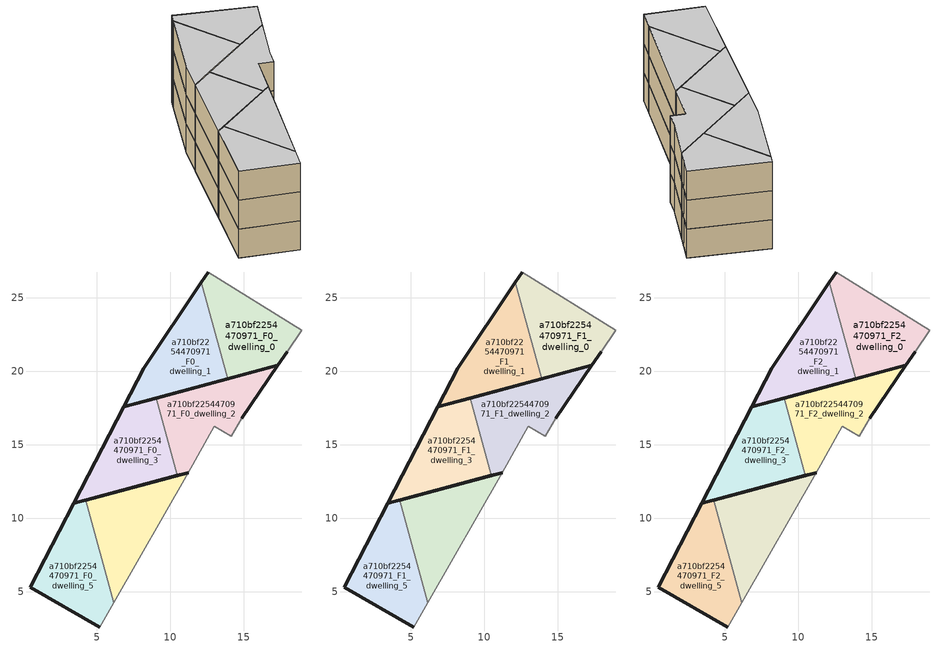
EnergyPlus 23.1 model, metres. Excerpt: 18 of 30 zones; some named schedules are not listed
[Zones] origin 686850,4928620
a710bf2254470971_F0_dwelling_0
 floor ground (EU_floor_Construction): 17.31,20.39 17.95,21.32 18.95,22.78 12.59,26.74 12.12,26.04 13.89,19.46 z0
 wall outside (EU_wall_Construction): 17.95,21.32 17.31,20.39 13.89,19.46 / 12.12,26.04 12.59,26.74 z0:3
 wall adiabatic (EU_wall_Construction): 12.59,26.74 18.95,22.78 17.95,21.32 z0:3
 wall to a710bf2254470971_F0_dwelling_1 (EU_wall_Construction): 13.89,19.46 12.12,26.04 z0:3
a710bf2254470971_F0_dwelling_1
 floor ground (EU_floor_Construction): 13.89,19.46 12.12,26.04 8.19,20.19 6.82,17.56 z0
 wall outside (EU_wall_Construction): 13.89,19.46 6.82,17.56 8.19,20.19 12.12,26.04 z0:3
a710bf2254470971_F0_dwelling_2
 floor ground (EU_floor_Construction): 14.16,15.55 14.87,16.78 17.31,20.39 9.04,18.16 10.45,12.9 11.2,13.1 12.99,16.23 z0
 wall outside (EU_wall_Construction): 11.2,13.1 10.45,12.9 / 9.04,18.16 17.31,20.39 14.87,16.78 z0:3
 wall to a710bf2254470971_F0_dwelling_3 (EU_wall_Construction): 10.45,12.9 9.04,18.16 z0:3
 wall adiabatic (EU_wall_Construction): 14.87,16.78 14.16,15.55 12.99,16.23 11.2,13.1 z0:3
a710bf2254470971_F0_dwelling_3
 floor ground (EU_floor_Construction): 10.45,12.9 9.04,18.16 6.82,17.56 3.42,11 z0
 wall outside (EU_wall_Construction): 10.45,12.9 3.42,11 6.82,17.56 9.04,18.16 z0:3
a710bf2254470971_F0_dwelling_4
 floor ground (EU_floor_Construction): 6.14,4.23 11.2,13.1 4.25,11.23 z0
 wall outside (EU_wall_Construction): 4.25,11.23 11.2,13.1 z0:3
 wall to a710bf2254470971_F0_dwelling_5 (EU_wall_Construction): 6.14,4.23 4.25,11.23 z0:3
 wall adiabatic (EU_wall_Construction): 11.2,13.1 6.14,4.23 z0:3
a710bf2254470971_F0_dwelling_5
 floor ground (EU_floor_Construction): 5.21,2.59 6.14,4.23 4.25,11.23 3.42,11 0.46,5.29 z0
 wall outside (EU_wall_Construction): 5.21,2.59 0.46,5.29 3.42,11 4.25,11.23 z0:3
 wall adiabatic (EU_wall_Construction): 6.14,4.23 5.21,2.59 z0:3
a710bf2254470971_F1_dwelling_0
 floor to a710bf2254470971_F0_dwelling_0 (EU_floor_Construction): 17.31,20.39 17.95,21.32 18.95,22.78 12.59,26.74 12.12,26.04 13.89,19.46 z3
 wall outside (EU_wall_Construction): 17.95,21.32 17.31,20.39 13.89,19.46 / 12.12,26.04 12.59,26.74 z3:6
 wall adiabatic (EU_wall_Construction): 12.59,26.74 18.95,22.78 17.95,21.32 z3:6
 wall to a710bf2254470971_F1_dwelling_1 (EU_wall_Construction): 13.89,19.46 12.12,26.04 z3:6
a710bf2254470971_F1_dwelling_1
 floor to a710bf2254470971_F0_dwelling_1 (EU_floor_Construction): 13.89,19.46 12.12,26.04 8.19,20.19 6.82,17.56 z3
 wall outside (EU_wall_Construction): 13.89,19.46 6.82,17.56 8.19,20.19 12.12,26.04 z3:6
a710bf2254470971_F1_dwelling_2
 floor to a710bf2254470971_F0_dwelling_2 (EU_floor_Construction): 14.16,15.55 14.87,16.78 17.31,20.39 9.04,18.16 10.45,12.9 11.2,13.1 12.99,16.23 z3
 wall outside (EU_wall_Construction): 11.2,13.1 10.45,12.9 / 9.04,18.16 17.31,20.39 14.87,16.78 z3:6
 wall to a710bf2254470971_F1_dwelling_3 (EU_wall_Construction): 10.45,12.9 9.04,18.16 z3:6
 wall adiabatic (EU_wall_Construction): 14.87,16.78 14.16,15.55 12.99,16.23 11.2,13.1 z3:6
a710bf2254470971_F1_dwelling_3
 floor to a710bf2254470971_F0_dwelling_3 (EU_floor_Construction): 10.45,12.9 9.04,18.16 6.82,17.56 3.42,11 z3
 wall outside (EU_wall_Construction): 10.45,12.9 3.42,11 6.82,17.56 9.04,18.16 z3:6
a710bf2254470971_F1_dwelling_4
 floor to a710bf2254470971_F0_dwelling_4 (EU_floor_Construction): 6.14,4.23 11.2,13.1 4.25,11.23 z3
 wall outside (EU_wall_Construction): 4.25,11.23 11.2,13.1 z3:6
 wall to a710bf2254470971_F1_dwelling_5 (EU_wall_Construction): 6.14,4.23 4.25,11.23 z3:6
 wall adiabatic (EU_wall_Construction): 11.2,13.1 6.14,4.23 z3:6
a710bf2254470971_F1_dwelling_5
 floor to a710bf2254470971_F0_dwelling_5 (EU_floor_Construction): 5.21,2.59 6.14,4.23 4.25,11.23 3.42,11 0.46,5.29 z3
 wall outside (EU_wall_Construction): 5.21,2.59 0.46,5.29 3.42,11 4.25,11.23 z3:6
 wall adiabatic (EU_wall_Construction): 6.14,4.23 5.21,2.59 z3:6
a710bf2254470971_F2_dwelling_0
 floor to a710bf2254470971_F1_dwelling_0 (EU_floor_Construction): 17.31,20.39 17.95,21.32 18.95,22.78 12.59,26.74 12.12,26.04 13.89,19.46 z6
 wall outside (EU_wall_Construction): 17.95,21.32 17.31,20.39 13.89,19.46 / 12.12,26.04 12.59,26.74 z6:9
 wall adiabatic (EU_wall_Construction): 12.59,26.74 18.95,22.78 17.95,21.32 z6:9
 wall to a710bf2254470971_F2_dwelling_1 (EU_wall_Construction): 13.89,19.46 12.12,26.04 z6:9
 ceiling to a710bf2254470971_F3_dwelling_0 (EU_floor_Construction): 18.95,22.78 17.95,21.32 17.31,20.39 13.89,19.46 12.12,26.04 12.59,26.74 z9
a710bf2254470971_F2_dwelling_1
 floor to a710bf2254470971_F1_dwelling_1 (EU_floor_Construction): 13.89,19.46 12.12,26.04 8.19,20.19 6.82,17.56 z6
 wall outside (EU_wall_Construction): 13.89,19.46 6.82,17.56 8.19,20.19 12.12,26.04 z6:9
 ceiling to a710bf2254470971_F3_dwelling_1 (EU_floor_Construction): 12.12,26.04 13.89,19.46 6.82,17.56 8.19,20.19 z9
a710bf2254470971_F2_dwelling_2
 floor to a710bf2254470971_F1_dwelling_2 (EU_floor_Construction): 14.16,15.55 14.87,16.78 17.31,20.39 9.04,18.16 10.45,12.9 11.2,13.1 12.99,16.23 z6
 wall outside (EU_wall_Construction): 11.2,13.1 10.45,12.9 / 9.04,18.16 17.31,20.39 14.87,16.78 z6:9
 wall to a710bf2254470971_F2_dwelling_3 (EU_wall_Construction): 10.45,12.9 9.04,18.16 z6:9
 wall adiabatic (EU_wall_Construction): 14.87,16.78 14.16,15.55 12.99,16.23 11.2,13.1 z6:9
 ceiling to a710bf2254470971_F3_dwelling_2 (EU_floor_Construction): 17.31,20.39 14.87,16.78 14.16,15.55 12.99,16.23 11.2,13.1 10.45,12.9 9.04,18.16 z9
a710bf2254470971_F2_dwelling_3
 floor to a710bf2254470971_F1_dwelling_3 (EU_floor_Construction): 10.45,12.9 9.04,18.16 6.82,17.56 3.42,11 z6
 wall outside (EU_wall_Construction): 10.45,12.9 3.42,11 6.82,17.56 9.04,18.16 z6:9
 ceiling to a710bf2254470971_F3_dwelling_3 (EU_floor_Construction): 9.04,18.16 10.45,12.9 3.42,11 6.82,17.56 z9
a710bf2254470971_F2_dwelling_4
 floor to a710bf2254470971_F1_dwelling_4 (EU_floor_Construction): 6.14,4.23 11.2,13.1 4.25,11.23 z6
 wall outside (EU_wall_Construction): 4.25,11.23 11.2,13.1 z6:9
 wall to a710bf2254470971_F2_dwelling_5 (EU_wall_Construction): 6.14,4.23 4.25,11.23 z6:9
 wall adiabatic (EU_wall_Construction): 11.2,13.1 6.14,4.23 z6:9
 ceiling to a710bf2254470971_F3_dwelling_4 (EU_floor_Construction): 11.2,13.1 6.14,4.23 4.25,11.23 z9
a710bf2254470971_F2_dwelling_5
 floor to a710bf2254470971_F1_dwelling_5 (EU_floor_Construction): 5.21,2.59 6.14,4.23 4.25,11.23 3.42,11 0.46,5.29 z6
 wall outside (EU_wall_Construction): 5.21,2.59 0.46,5.29 3.42,11 4.25,11.23 z6:9
 wall adiabatic (EU_wall_Construction): 6.14,4.23 5.21,2.59 z6:9
 ceiling to a710bf2254470971_F3_dwelling_5 (EU_floor_Construction): 4.25,11.23 6.14,4.23 5.21,2.59 0.46,5.29 3.42,11 z9
[Building]
EU S2 Campaign: North Axis=0; Terrain=City; Solar Distribution=FullExterior
[Site:Location]
Bologna: Latitude=44.5; Longitude=11.25; Time Zone=1; Elevation=37
[SizingPeriod:WeatherFileDays]
AnnualSizingPeriod: Begin Month=1; Begin Day of Month=1; End Month=12; End Day of Month=31; Day of Week for Start Day=Monday; Use Weather File Daylight Saving Period=No; Use Weather File Rain and Snow Indicators=No
[MATERIAL]
EU_InternalMass_Material: Roughness=MediumRough; Thickness=0.1; Conductivity=1; Density=1800; Specific Heat=900; Thermal Absorptance=0.9; Solar Absorptance=0.7; Visible Absorptance=0.7
[MATERIAL:NOMASS] Roughness=MediumRough; Thermal Absorptance=0.9; Solar Absorptance=0.7; Visible Absorptance=0.7
Name | Thermal Resistance
EU_wall_NoMass | 0.779417
EU_floor_NoMass | 0.588222
[CONSTRUCTION]
EU_wall_Construction: EU_wall_NoMass
EU_floor_Construction: EU_floor_NoMass
EU_InternalMass_Construction: EU_InternalMass_Material
[ZONE] Type=1; Multiplier=1; Ceiling Height=autocalculate; Floor Area=autocalculate; Part of Total Floor Area=Yes
Name | Volume
a710bf2254470971_F0_dwelling_0; a710bf2254470971_F1_dwelling_0; a710bf2254470971_F2_dwelling_0 | 78.2373
a710bf2254470971_F0_dwelling_1; a710bf2254470971_F1_dwelling_1; a710bf2254470971_F2_dwelling_1 | 78.2285
a710bf2254470971_F0_dwelling_2; a710bf2254470971_F1_dwelling_2; a710bf2254470971_F2_dwelling_2 | 78.2446
a710bf2254470971_F0_dwelling_3; a710bf2254470971_F1_dwelling_3; a710bf2254470971_F2_dwelling_3 | 78.2395
a710bf2254470971_F0_dwelling_4; a710bf2254470971_F1_dwelling_4; a710bf2254470971_F2_dwelling_4 | 78.2439
a710bf2254470971_F0_dwelling_5; a710bf2254470971_F1_dwelling_5; a710bf2254470971_F2_dwelling_5 | 78.2498
[INTERNALMASS] Construction=EU_InternalMass_Construction
Name | Zone or ZoneList | Surface Area
a710bf2254470971_F0_dwelling_0_EU_InternalMass | a710bf2254470971_F0_dwelling_0 | 26.0792
a710bf2254470971_F0_dwelling_1_EU_InternalMass | a710bf2254470971_F0_dwelling_1 | 26.0749
a710bf2254470971_F0_dwelling_2_EU_InternalMass | a710bf2254470971_F0_dwelling_2 | 26.0822
a710bf2254470971_F0_dwelling_3_EU_InternalMass | a710bf2254470971_F0_dwelling_3 | 26.0799
a710bf2254470971_F0_dwelling_4_EU_InternalMass | a710bf2254470971_F0_dwelling_4 | 26.0789
a710bf2254470971_F0_dwelling_5_EU_InternalMass | a710bf2254470971_F0_dwelling_5 | 26.0827
a710bf2254470971_F1_dwelling_0_EU_InternalMass | a710bf2254470971_F1_dwelling_0 | 26.0792
a710bf2254470971_F1_dwelling_1_EU_InternalMass | a710bf2254470971_F1_dwelling_1 | 26.0749
a710bf2254470971_F1_dwelling_2_EU_InternalMass | a710bf2254470971_F1_dwelling_2 | 26.0822
a710bf2254470971_F1_dwelling_3_EU_InternalMass | a710bf2254470971_F1_dwelling_3 | 26.0799
a710bf2254470971_F1_dwelling_4_EU_InternalMass | a710bf2254470971_F1_dwelling_4 | 26.0789
a710bf2254470971_F1_dwelling_5_EU_InternalMass | a710bf2254470971_F1_dwelling_5 | 26.0827
a710bf2254470971_F2_dwelling_0_EU_InternalMass | a710bf2254470971_F2_dwelling_0 | 26.0792
a710bf2254470971_F2_dwelling_1_EU_InternalMass | a710bf2254470971_F2_dwelling_1 | 26.0749
a710bf2254470971_F2_dwelling_2_EU_InternalMass | a710bf2254470971_F2_dwelling_2 | 26.0822
a710bf2254470971_F2_dwelling_3_EU_InternalMass | a710bf2254470971_F2_dwelling_3 | 26.0799
a710bf2254470971_F2_dwelling_4_EU_InternalMass | a710bf2254470971_F2_dwelling_4 | 26.0789
a710bf2254470971_F2_dwelling_5_EU_InternalMass | a710bf2254470971_F2_dwelling_5 | 26.0827
[OTHEREQUIPMENT] Fuel Type=Electricity; Design Level Calculation Method=Watts/Area; Power per Zone Floor Area=1; Fraction Latent=0; Fraction Radiant=0; Fraction Lost=0; Carbon Dioxide Generation Rate=0; EndUse Subcategory=EU_Step8_InternalGains
Name | Zone or ZoneList or Space or SpaceList | Schedule
EU_Step8_InternalGain_a710bf2254470971_F0_dwelling_0_f000 | a710bf2254470971_F0_dwelling_0 | EU_Step8_GainSchedule_a710bf2254470971_F0_dwelling_0_f000
EU_Step8_InternalGain_a710bf2254470971_F0_dwelling_1_f000 | a710bf2254470971_F0_dwelling_1 | EU_Step8_GainSchedule_a710bf2254470971_F0_dwelling_1_f000
EU_Step8_InternalGain_a710bf2254470971_F0_dwelling_2_f000 | a710bf2254470971_F0_dwelling_2 | EU_Step8_GainSchedule_a710bf2254470971_F0_dwelling_2_f000
EU_Step8_InternalGain_a710bf2254470971_F0_dwelling_3_f000 | a710bf2254470971_F0_dwelling_3 | EU_Step8_GainSchedule_a710bf2254470971_F0_dwelling_3_f000
EU_Step8_InternalGain_a710bf2254470971_F0_dwelling_4_f000 | a710bf2254470971_F0_dwelling_4 | EU_Step8_GainSchedule_a710bf2254470971_F0_dwelling_4_f000
EU_Step8_InternalGain_a710bf2254470971_F0_dwelling_5_f000 | a710bf2254470971_F0_dwelling_5 | EU_Step8_GainSchedule_a710bf2254470971_F0_dwelling_5_f000
EU_Step8_InternalGain_a710bf2254470971_F1_dwelling_0_f000 | a710bf2254470971_F1_dwelling_0 | EU_Step8_GainSchedule_a710bf2254470971_F1_dwelling_0_f000
EU_Step8_InternalGain_a710bf2254470971_F1_dwelling_1_f000 | a710bf2254470971_F1_dwelling_1 | EU_Step8_GainSchedule_a710bf2254470971_F1_dwelling_1_f000
EU_Step8_InternalGain_a710bf2254470971_F1_dwelling_2_f000 | a710bf2254470971_F1_dwelling_2 | EU_Step8_GainSchedule_a710bf2254470971_F1_dwelling_2_f000
EU_Step8_InternalGain_a710bf2254470971_F1_dwelling_3_f000 | a710bf2254470971_F1_dwelling_3 | EU_Step8_GainSchedule_a710bf2254470971_F1_dwelling_3_f000
EU_Step8_InternalGain_a710bf2254470971_F1_dwelling_4_f000 | a710bf2254470971_F1_dwelling_4 | EU_Step8_GainSchedule_a710bf2254470971_F1_dwelling_4_f000
EU_Step8_InternalGain_a710bf2254470971_F1_dwelling_5_f000 | a710bf2254470971_F1_dwelling_5 | EU_Step8_GainSchedule_a710bf2254470971_F1_dwelling_5_f000
EU_Step8_InternalGain_a710bf2254470971_F2_dwelling_0_f000 | a710bf2254470971_F2_dwelling_0 | EU_Step8_GainSchedule_a710bf2254470971_F2_dwelling_0_f000
EU_Step8_InternalGain_a710bf2254470971_F2_dwelling_1_f000 | a710bf2254470971_F2_dwelling_1 | EU_Step8_GainSchedule_a710bf2254470971_F2_dwelling_1_f000
EU_Step8_InternalGain_a710bf2254470971_F2_dwelling_2_f000 | a710bf2254470971_F2_dwelling_2 | EU_Step8_GainSchedule_a710bf2254470971_F2_dwelling_2_f000
EU_Step8_InternalGain_a710bf2254470971_F2_dwelling_3_f000 | a710bf2254470971_F2_dwelling_3 | EU_Step8_GainSchedule_a710bf2254470971_F2_dwelling_3_f000
EU_Step8_InternalGain_a710bf2254470971_F2_dwelling_4_f000 | a710bf2254470971_F2_dwelling_4 | EU_Step8_GainSchedule_a710bf2254470971_F2_dwelling_4_f000
EU_Step8_InternalGain_a710bf2254470971_F2_dwelling_5_f000 | a710bf2254470971_F2_dwelling_5 | EU_Step8_GainSchedule_a710bf2254470971_F2_dwelling_5_f000
[ZONEVENTILATION:DESIGNFLOWRATE] Schedule=EU_AlwaysOn; Design Flow Rate Calculation Method=AirChanges/Hour; Air Changes per Hour=0.712058; Ventilation Type=Natural; Fan Pressure Rise=0; Fan Total Efficiency=1; Constant Term Coefficient=1; Temperature Term Coefficient=0; Velocity Term Coefficient=0; Velocity Squared Term Coefficient=0; Minimum Indoor Temperature=-100; Maximum Indoor Temperature=100; Delta Temperature=-100; Minimum Outdoor Temperature=-100; Maximum Outdoor Temperature=100; Maximum Wind Speed=40
Name | Zone or ZoneList or Space or SpaceList
EU_ConstantAir_a710bf2254470971_F0_dwelling_0 | a710bf2254470971_F0_dwelling_0
EU_ConstantAir_a710bf2254470971_F0_dwelling_1 | a710bf2254470971_F0_dwelling_1
EU_ConstantAir_a710bf2254470971_F0_dwelling_2 | a710bf2254470971_F0_dwelling_2
EU_ConstantAir_a710bf2254470971_F0_dwelling_3 | a710bf2254470971_F0_dwelling_3
EU_ConstantAir_a710bf2254470971_F0_dwelling_4 | a710bf2254470971_F0_dwelling_4
EU_ConstantAir_a710bf2254470971_F0_dwelling_5 | a710bf2254470971_F0_dwelling_5
EU_ConstantAir_a710bf2254470971_F1_dwelling_0 | a710bf2254470971_F1_dwelling_0
EU_ConstantAir_a710bf2254470971_F1_dwelling_1 | a710bf2254470971_F1_dwelling_1
EU_ConstantAir_a710bf2254470971_F1_dwelling_2 | a710bf2254470971_F1_dwelling_2
EU_ConstantAir_a710bf2254470971_F1_dwelling_3 | a710bf2254470971_F1_dwelling_3
EU_ConstantAir_a710bf2254470971_F1_dwelling_4 | a710bf2254470971_F1_dwelling_4
EU_ConstantAir_a710bf2254470971_F1_dwelling_5 | a710bf2254470971_F1_dwelling_5
EU_ConstantAir_a710bf2254470971_F2_dwelling_0 | a710bf2254470971_F2_dwelling_0
EU_ConstantAir_a710bf2254470971_F2_dwelling_1 | a710bf2254470971_F2_dwelling_1
EU_ConstantAir_a710bf2254470971_F2_dwelling_2 | a710bf2254470971_F2_dwelling_2
EU_ConstantAir_a710bf2254470971_F2_dwelling_3 | a710bf2254470971_F2_dwelling_3
EU_ConstantAir_a710bf2254470971_F2_dwelling_4 | a710bf2254470971_F2_dwelling_4
EU_ConstantAir_a710bf2254470971_F2_dwelling_5 | a710bf2254470971_F2_dwelling_5
[HVACTEMPLATE:THERMOSTAT] Constant Heating Setpoint=20; Constant Cooling Setpoint=50
EU_HeatOnly_a710bf2254470971_F0_dwelling_0; EU_HeatOnly_a710bf2254470971_F0_dwelling_1; EU_HeatOnly_a710bf2254470971_F0_dwelling_2; EU_HeatOnly_a710bf2254470971_F0_dwelling_3; EU_HeatOnly_a710bf2254470971_F0_dwelling_4; EU_HeatOnly_a710bf2254470971_F0_dwelling_5; EU_HeatOnly_a710bf2254470971_F1_dwelling_0; EU_HeatOnly_a710bf2254470971_F1_dwelling_1; EU_HeatOnly_a710bf2254470971_F1_dwelling_2; EU_HeatOnly_a710bf2254470971_F1_dwelling_3; EU_HeatOnly_a710bf2254470971_F1_dwelling_4; EU_HeatOnly_a710bf2254470971_F1_dwelling_5; EU_HeatOnly_a710bf2254470971_F2_dwelling_0; EU_HeatOnly_a710bf2254470971_F2_dwelling_1; EU_HeatOnly_a710bf2254470971_F2_dwelling_2; EU_HeatOnly_a710bf2254470971_F2_dwelling_3; EU_HeatOnly_a710bf2254470971_F2_dwelling_4; EU_HeatOnly_a710bf2254470971_F2_dwelling_5; EU_HeatOnly_a710bf2254470971_F3_dwelling_0; EU_HeatOnly_a710bf2254470971_F3_dwelling_1; EU_HeatOnly_a710bf2254470971_F3_dwelling_2; EU_HeatOnly_a710bf2254470971_F3_dwelling_3; EU_HeatOnly_a710bf2254470971_F3_dwelling_4; EU_HeatOnly_a710bf2254470971_F3_dwelling_5; EU_HeatOnly_a710bf2254470971_F4_dwelling_0; EU_HeatOnly_a710bf2254470971_F4_dwelling_1; EU_HeatOnly_a710bf2254470971_F4_dwelling_2; EU_HeatOnly_a710bf2254470971_F4_dwelling_3; EU_HeatOnly_a710bf2254470971_F4_dwelling_4; EU_HeatOnly_a710bf2254470971_F4_dwelling_5
[HVACTEMPLATE:ZONE:IDEALLOADSAIRSYSTEM] System Availability Schedule=EU_AlwaysOn; Maximum Heating Supply Air Temperature=50; Minimum Cooling Supply Air Temperature=13; Maximum Heating Supply Air Humidity Ratio=0.0156; Minimum Cooling Supply Air Humidity Ratio=0.0077; Heating Limit=NoLimit; Cooling Limit=NoLimit; Heating Availability Schedule=EU_AlwaysOn; Cooling Availability Schedule=EU_CoolingOff; Dehumidification Control Type=ConstantSensibleHeatRatio; Cooling Sensible Heat Ratio=0.7; Dehumidification Setpoint=60; Humidification Control Type=None; Humidification Setpoint=30; Outdoor Air Method=None; Outdoor Air Flow Rate per Person=0.00944; Outdoor Air Flow Rate per Zone Floor Area=0; Outdoor Air Flow Rate per Zone=0; Demand Controlled Ventilation Type=None; Outdoor Air Economizer Type=NoEconomizer; Heat Recovery Type=None; Sensible Heat Recovery Effectiveness=0.7; Latent Heat Recovery Effectiveness=0.65
Name | Template Thermostat
a710bf2254470971_F0_dwelling_0 | EU_HeatOnly_a710bf2254470971_F0_dwelling_0
a710bf2254470971_F0_dwelling_1 | EU_HeatOnly_a710bf2254470971_F0_dwelling_1
a710bf2254470971_F0_dwelling_2 | EU_HeatOnly_a710bf2254470971_F0_dwelling_2
a710bf2254470971_F0_dwelling_3 | EU_HeatOnly_a710bf2254470971_F0_dwelling_3
a710bf2254470971_F0_dwelling_4 | EU_HeatOnly_a710bf2254470971_F0_dwelling_4
a710bf2254470971_F0_dwelling_5 | EU_HeatOnly_a710bf2254470971_F0_dwelling_5
a710bf2254470971_F1_dwelling_0 | EU_HeatOnly_a710bf2254470971_F1_dwelling_0
a710bf2254470971_F1_dwelling_1 | EU_HeatOnly_a710bf2254470971_F1_dwelling_1
a710bf2254470971_F1_dwelling_2 | EU_HeatOnly_a710bf2254470971_F1_dwelling_2
a710bf2254470971_F1_dwelling_3 | EU_HeatOnly_a710bf2254470971_F1_dwelling_3
a710bf2254470971_F1_dwelling_4 | EU_HeatOnly_a710bf2254470971_F1_dwelling_4
a710bf2254470971_F1_dwelling_5 | EU_HeatOnly_a710bf2254470971_F1_dwelling_5
a710bf2254470971_F2_dwelling_0 | EU_HeatOnly_a710bf2254470971_F2_dwelling_0
a710bf2254470971_F2_dwelling_1 | EU_HeatOnly_a710bf2254470971_F2_dwelling_1
a710bf2254470971_F2_dwelling_2 | EU_HeatOnly_a710bf2254470971_F2_dwelling_2
a710bf2254470971_F2_dwelling_3 | EU_HeatOnly_a710bf2254470971_F2_dwelling_3
a710bf2254470971_F2_dwelling_4 | EU_HeatOnly_a710bf2254470971_F2_dwelling_4
a710bf2254470971_F2_dwelling_5 | EU_HeatOnly_a710bf2254470971_F2_dwelling_5
[SIZING:ZONE] Zone Cooling Design Supply Air Temperature Input Method=SupplyAirTemperature; Zone Cooling Design Supply Air Temperature=13; Zone Heating Design Supply Air Temperature Input Method=SupplyAirTemperature; Zone Heating Design Supply Air Temperature=50; Zone Cooling Design Supply Air Humidity Ratio=0.008; Zone Heating Design Supply Air Humidity Ratio=0.008; Cooling Design Air Flow Method=DesignDay; Cooling Design Air Flow Rate=0; Cooling Minimum Air Flow per Zone Floor Area=0.000762; Cooling Minimum Air Flow=0; Cooling Minimum Air Flow Fraction=0.2; Heating Design Air Flow Method=DesignDay; Heating Design Air Flow Rate=0; Heating Maximum Air Flow per Zone Floor Area=0.002032; Heating Maximum Air Flow=0.141576; Heating Maximum Air Flow Fraction=0.3; Account for Dedicated Outdoor Air System=No; Dedicated Outdoor Air System Control Strategy=NeutralSupplyAir; Dedicated Outdoor Air Low Setpoint Temperature for Design=autosize; Dedicated Outdoor Air High Setpoint Temperature for Design=autosize; Zone Load Sizing Method=Sensible Load Only No Latent Load; Zone Latent Cooling Design Supply Air Humidity Ratio Input Method=HumidityRatioDifference; Zone Cooling Design Supply Air Humidity Ratio Difference=0.005; Zone Latent Heating Design Supply Air Humidity Ratio Input Method=HumidityRatioDifference; Zone Humidification Design Supply Air Humidity Ratio Difference=0.005
a710bf2254470971_F0_dwelling_0; a710bf2254470971_F0_dwelling_1; a710bf2254470971_F0_dwelling_2; a710bf2254470971_F0_dwelling_3; a710bf2254470971_F0_dwelling_4; a710bf2254470971_F0_dwelling_5; a710bf2254470971_F1_dwelling_0; a710bf2254470971_F1_dwelling_1; a710bf2254470971_F1_dwelling_2; a710bf2254470971_F1_dwelling_3; a710bf2254470971_F1_dwelling_4; a710bf2254470971_F1_dwelling_5; a710bf2254470971_F2_dwelling_0; a710bf2254470971_F2_dwelling_1
